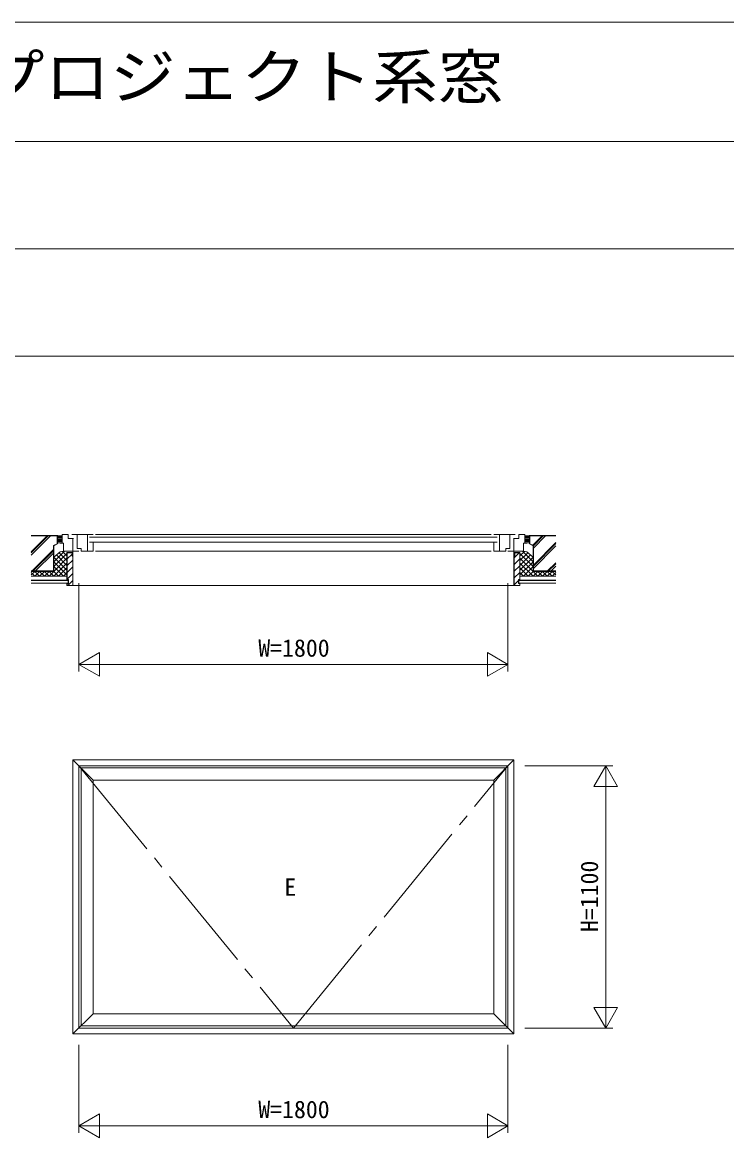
# Model space of a CAD drawing. Units: millimetres, scale not verified. Extents: x -14850 to 12650, y -10500 to 9500.
# Drawn here: x -7568 to -4613, y 4822 to 9500 of the extents above; entities that cross this region are included whole.
import ezdxf
from ezdxf.enums import TextEntityAlignment as Align

# ---------------------------------------------------------------- set-up
doc = ezdxf.new("R2010")
doc.units = ezdxf.units.MM
doc.header["$LTSCALE"] = 50
doc.linetypes.add('CHAIN2', pattern=[12, 9, -1, 1, -1])
doc.layers.add('0-0_0', color=7, linetype='Continuous')
for name, color, linetype, lineweight in [('0-1_YKK_F1', 7, 'Continuous', 9), ('0-2_YKK_Z1', 7, 'Continuous', 9), ('0-3_YKK_B2', 5, 'Continuous', 9), ('0-5_YKK_N1', 2, 'Continuous', 9), ('0-6_YKK_A1', 4, 'Continuous', 9), ('0-7_YKK_B1', 4, 'Continuous', 9)]:
    doc.layers.add(name, color=color, linetype=linetype, lineweight=lineweight)
doc.styles.add('ＭＳ ゴシック', font='')
doc.styles.get('ＭＳ ゴシック').set_extended_font_data('MS Gothic')

msp = doc.modelspace()

# ---------------------------------------------------------------- linework, layer by layer
at = {"layer": '0-1_YKK_F1'}
for p, q in [((-14850, 9500), (12650, 9500)), ((-14850, 9000), (12450, 9000)), ((-14850, 8550), (12450, 8550)), ((-14850, 8100), (12450, 8100))]:
    msp.add_line(p, q, dxfattribs=at)
at = {"layer": '0-2_YKK_Z1'}
for p, q in [((-7420, 7347.5), (-7530.01, 7347.5)), ((-7449.72, 7346), (-7530.01, 7265.71)), ((-7459.62, 7346), (-7530.01, 7275.61)), ((-7463.87, 7346), (-7530.01, 7279.85)), ((-7420, 7347.5), (-7420, 7312.5)), ((-5440, 7347.5), (-5329.99, 7347.5)), ((-5440, 7347.5), (-5440, 7312.5)), ((-5386.35, 7346), (-5425.45, 7306.9)), ((-5372.21, 7346), (-5423.5, 7294.71)), ((-5382.11, 7346), (-5423.5, 7304.61)), ((-7421.5, 7313.42), (-7436.5, 7305.92)), ((-7436.5, 7199), (-7436.5, 7305.92)), ((-7420, 7312.5), (-7435, 7305)), ((-7435, 7305), (-7435, 7197.5)), ((-7420, 7336), (-7420, 7334)), ((-7420, 7321), (-7420, 7319)), ((-7401.5, 7337.5), (-7418.5, 7337.5)), ((-7401.5, 7332.5), (-7418.5, 7332.5)), ((-7401.5, 7322.5), (-7418.5, 7322.5)), ((-7401.5, 7317.5), (-7418.5, 7317.5)), ((-7400, 7336), (-7400, 7334)), ((-7400, 7321), (-7400, 7319)), ((-5460, 7336), (-5460, 7334)), ((-5460, 7321), (-5460, 7319)), ((-5441.5, 7337.5), (-5458.5, 7337.5)), ((-5441.5, 7332.5), (-5458.5, 7332.5)), ((-5441.5, 7322.5), (-5458.5, 7322.5)), ((-5441.5, 7317.5), (-5458.5, 7317.5)), ((-5440, 7336), (-5440, 7334)), ((-5440, 7321), (-5440, 7319)), ((-5440, 7312.5), (-5425, 7305)), ((-5438.5, 7313.42), (-5423.5, 7305.92)), ((-5425, 7305), (-5425, 7197.5)), ((-5328.75, 7318.75), (-5423.5, 7224)), ((-5328.75, 7314.51), (-5423.5, 7219.75)), ((-5423.5, 7199), (-5423.5, 7305.92)), ((-5328.75, 7304.61), (-5423.5, 7209.85)), ((-7436.5, 7288.51), (-7526.01, 7199)), ((-7436.5, 7284.26), (-7521.77, 7199)), ((-7436.5, 7274.36), (-7511.87, 7199)), ((-7392, 7280.5), (-7435, 7237.5)), ((-7435, 7257), (-7409.12, 7278.71)), ((-7380, 7272.5), (-7435, 7217.5)), ((-7380, 7202.5), (-7435, 7257.5)), ((-7380, 7252.5), (-7435, 7197.5)), ((-7380, 7222.5), (-7423.86, 7266.35)), ((-7380, 7242.5), (-7413.86, 7276.35)), ((-7395, 7282.5), (-7409.12, 7278.71)), ((-7380, 7262.5), (-7398.95, 7281.44)), ((-7379, 7275.5), (-7359, 7275.5)), ((-7379, 7275.5), (-7379, 7163.5)), ((-7359, 7269.7), (-7379, 7249.7)), ((-7359, 7261.5), (-7359, 7275.5)), ((-7359, 7261.5), (-7356, 7261.5)), ((-7358, 7276.5), (-7358, 7262.5)), ((-7355, 7262.5), (-7358, 7262.5)), ((-7356, 7138.5), (-7356, 7261.5)), ((-7355, 7262.5), (-7355, 7137.5)), ((-5505, 7262.5), (-5505, 7137.5)), ((-5505, 7262.5), (-5502, 7262.5)), ((-5483.21, 7275.5), (-5504, 7254.7)), ((-5501, 7261.5), (-5504, 7261.5)), ((-5504, 7138.5), (-5504, 7261.5)), ((-5502, 7276.5), (-5502, 7262.5)), ((-5501, 7261.5), (-5501, 7275.5)), ((-5481, 7275.5), (-5501, 7275.5)), ((-5481, 7275.5), (-5481, 7163.5)), ((-5480, 7262.5), (-5461.06, 7281.44)), ((-5480, 7242.5), (-5447.02, 7275.48)), ((-5480, 7272.5), (-5425, 7217.5)), ((-5480, 7222.5), (-5436.15, 7266.35)), ((-5480, 7202.5), (-5425, 7257.5)), ((-5480, 7252.5), (-5425, 7197.5)), ((-5468, 7280.5), (-5425, 7237.5)), ((-5465, 7282.5), (-5450.88, 7278.71)), ((-5425, 7257), (-5450.88, 7278.71)), ((-7380, 7182.5), (-7435, 7237.49)), ((-7380, 7232.5), (-7435, 7177.5)), ((-7395, 7177.5), (-7435, 7217.5)), ((-7380, 7212.5), (-7415, 7177.5)), ((-7356, 7244.42), (-7379, 7221.42)), ((-7356, 7216.13), (-7379, 7193.13)), ((-5481, 7249.42), (-5504, 7226.42)), ((-5481, 7221.13), (-5504, 7198.13)), ((-5480, 7182.5), (-5425, 7237.5)), ((-5480, 7232.5), (-5425, 7177.5)), ((-5480, 7212.5), (-5445, 7177.5)), ((-5465, 7177.5), (-5425, 7217.5)), ((-5328.75, 7233.9), (-5363.65, 7199)), ((-5328.75, 7229.65), (-5359.41, 7199)), ((-5328.75, 7219.75), (-5349.51, 7199)), ((-7436.5, 7199), (-7530.01, 7199)), ((-7530.01, 7197.5), (-7435, 7197.5)), ((-7530.01, 7197.5), (-7435, 7197.5)), ((-7515, 7197.5), (-7530.01, 7182.49)), ((-7515, 7177.5), (-7530.01, 7192.51)), ((-7380, 7177.5), (-7530.01, 7177.5)), ((-7495, 7177.5), (-7515, 7197.5)), ((-7495, 7197.5), (-7515, 7177.5)), ((-7475, 7177.5), (-7495, 7197.5)), ((-7475, 7197.5), (-7495, 7177.5)), ((-7455, 7177.5), (-7475, 7197.5)), ((-7455, 7197.5), (-7475, 7177.5)), ((-7435, 7197.5), (-7455, 7177.5)), ((-7435, 7177.5), (-7455, 7197.5)), ((-7415, 7177.5), (-7435, 7197.5)), ((-7380, 7192.5), (-7395, 7177.5)), ((-7375, 7162.5), (-7380, 7162.5)), ((-7356, 7187.85), (-7379, 7164.85)), ((-7374, 7163.5), (-7379, 7163.5)), ((-7356, 7159.56), (-7377.07, 7138.5)), ((-7375, 7147.5), (-7375, 7162.5)), ((-7374, 7146.5), (-7374, 7163.5)), ((-5481, 7192.85), (-5504, 7169.85)), ((-5486, 7159.56), (-5504, 7141.56)), ((-5486, 7146.5), (-5486, 7163.5)), ((-5486, 7163.5), (-5481, 7163.5)), ((-5485, 7147.5), (-5485, 7162.5)), ((-5485, 7162.5), (-5480, 7162.5)), ((-5480, 7192.5), (-5465, 7177.5)), ((-5480, 7177.5), (-5329.99, 7177.5)), ((-5445, 7177.5), (-5425, 7197.5)), ((-5329.99, 7197.5), (-5425, 7197.5)), ((-5329.99, 7197.5), (-5425, 7197.5)), ((-5425, 7197.5), (-5405, 7177.5)), ((-5425, 7177.5), (-5405, 7197.5)), ((-5423.5, 7199), (-5329.99, 7199)), ((-5405, 7177.5), (-5385, 7197.5)), ((-5405, 7197.5), (-5385, 7177.5)), ((-5385, 7177.5), (-5365, 7197.5)), ((-5385, 7197.5), (-5365, 7177.5)), ((-5365, 7177.5), (-5345, 7197.5)), ((-5365, 7197.5), (-5345, 7177.5)), ((-5345, 7197.5), (-5329.99, 7182.49)), ((-5345, 7177.5), (-5329.99, 7192.51)), ((-7375, 7147.5), (-7380, 7147.5)), ((-7380, 7147.5), (-7380, 7137.5)), ((-7355, 7137.5), (-7380, 7137.5)), ((-7379, 7146.5), (-7379, 7138.5)), ((-7374, 7146.5), (-7379, 7146.5)), ((-7379, 7138.5), (-7356, 7138.5)), ((-7355, 7137.5), (-5505, 7137.5)), ((-5505, 7137.5), (-5480, 7137.5)), ((-5481, 7138.5), (-5504, 7138.5)), ((-5486, 7146.5), (-5481, 7146.5)), ((-5485, 7147.5), (-5480, 7147.5)), ((-5481, 7146.5), (-5481, 7138.5)), ((-5480, 7147.5), (-5480, 7137.5))]:
    msp.add_line(p, q, dxfattribs=at)
for points in [[(-7530.01, 7346), (-7421.5, 7346), (-7421.5, 7313.42)], [(-5329.99, 7346), (-5438.5, 7346), (-5438.5, 7313.42)], [(-7358, 7276.5), (-7380, 7276.5), (-7380, 7162.5)], [(-5502, 7276.5), (-5480, 7276.5), (-5480, 7162.5)], [(-7530.01, 7160), (-7375, 7160), (-7375, 7147.5), (-7530.01, 7147.5)], [(-7530.01, 7159.5), (-7375.5, 7159.5), (-7375.5, 7148), (-7530.01, 7148)], [(-5328.75, 7160), (-5485, 7160), (-5485, 7147.5), (-5328.75, 7147.5)], [(-5328.75, 7159.5), (-5484.5, 7159.5), (-5484.5, 7148), (-5328.75, 7148)]]:
    msp.add_lwpolyline(points, dxfattribs=at)
for centre, start, end in [((-7418.5, 7336), 90, 180), ((-7418.5, 7334), 180, 270), ((-7418.5, 7321), 90, 180), ((-7418.5, 7319), 180, 270), ((-7401.5, 7336), 0, 90), ((-7401.5, 7334), 270, 0), ((-7401.5, 7321), 0, 90), ((-7401.5, 7319), 270, 0), ((-5458.5, 7336), 90, 180), ((-5458.5, 7334), 180, 270), ((-5458.5, 7321), 90, 180), ((-5458.5, 7319), 180, 270), ((-5441.5, 7336), 0, 90), ((-5441.5, 7334), 270, 0), ((-5441.5, 7321), 0, 90), ((-5441.5, 7319), 270, 0)]:
    msp.add_arc(centre, 1.5, start, end, dxfattribs=at)
at = {"layer": '0-3_YKK_B2'}
for p, q in [((-7420, 7347.5), (-7419, 7346.5)), ((-7419.15, 7346.64), (-7420, 7345.78)), ((-7413.63, 7346.5), (-7420, 7340.12)), ((-7407.97, 7346.5), (-7416.97, 7337.5)), ((-7402.32, 7346.5), (-7411.32, 7337.5)), ((-5460, 7347.5), (-5459, 7346.5)), ((-5459.14, 7346.64), (-5460, 7345.78)), ((-5453.63, 7346.5), (-5460, 7340.12)), ((-5447.97, 7346.5), (-5456.97, 7337.5)), ((-5442.32, 7346.5), (-5451.32, 7337.5)), ((-7400, 7337.5), (-7420, 7337.5)), ((-7400, 7332.5), (-7420, 7332.5)), ((-7412.63, 7332.5), (-7420, 7325.12)), ((-7418.29, 7332.5), (-7420, 7330.78)), ((-7400, 7322.5), (-7420, 7322.5)), ((-7406.97, 7332.5), (-7416.97, 7322.5)), ((-7401.32, 7332.5), (-7411.32, 7322.5)), ((-7400, 7343.15), (-7405.66, 7337.5)), ((-7400, 7328.15), (-7405.66, 7322.5)), ((-5440, 7337.5), (-5460, 7337.5)), ((-5440, 7332.5), (-5460, 7332.5)), ((-5452.63, 7332.5), (-5460, 7325.12)), ((-5458.29, 7332.5), (-5460, 7330.78)), ((-5440, 7322.5), (-5460, 7322.5)), ((-5446.97, 7332.5), (-5456.97, 7322.5)), ((-5441.32, 7332.5), (-5451.32, 7322.5)), ((-5440, 7343.15), (-5445.66, 7337.5)), ((-5440, 7328.15), (-5445.66, 7322.5)), ((-7355, 7282.5), (-7395, 7282.5)), ((-7358, 7262.5), (-7355, 7262.5)), ((-7355, 7262.5), (-7355, 7282.5)), ((-5505, 7282.5), (-5465, 7282.5)), ((-5505, 7262.5), (-5505, 7282.5)), ((-5502, 7262.5), (-5505, 7262.5))]:
    msp.add_line(p, q, dxfattribs=at)
for points in [[(-7400, 7347.5), (-7401, 7346.5), (-7419, 7346.5)], [(-5440, 7347.5), (-5441, 7346.5), (-5459, 7346.5)]]:
    msp.add_lwpolyline(points, dxfattribs=at)
at = {"layer": '0-5_YKK_N1'}
for p, q in [((-7330, 7147.5), (-7330, 6777.5)), ((-5530, 7147.5), (-5530, 6777.5)), ((-7243.4, 6857.5), (-7330, 6807.5)), ((-7243.4, 6757.5), (-7243.4, 6857.5)), ((-7330, 6807.5), (-7230, 6807.5)), ((-7330, 6807.5), (-7243.4, 6757.5)), ((-7329, 6807.5), (-5531, 6807.5)), ((-5460, 6382.5), (-5090, 6382.5)), ((-5120, 6382.5), (-5120, 6282.5)), ((-5120, 5283.5), (-5120, 6381.5)), ((-5170, 6295.9), (-5070, 6295.9)), ((-5120, 5282.5), (-5120, 5382.5)), ((-5170, 5369.1), (-5120, 5282.5)), ((-5070, 5369.1), (-5170, 5369.1)), ((-5120, 5282.5), (-5070, 5369.1)), ((-5460, 5282.5), (-5090, 5282.5)), ((-7330, 5212.5), (-7330, 4842.5)), ((-5530, 5212.5), (-5530, 4842.5)), ((-7243.4, 4922.5), (-7330, 4872.5)), ((-7243.4, 4822.5), (-7243.4, 4922.5)), ((-7330, 4872.5), (-7230, 4872.5)), ((-7330, 4872.5), (-7243.4, 4822.5)), ((-7329, 4872.5), (-5531, 4872.5))]:
    msp.add_line(p, q, dxfattribs=at)
for points in [[(-5530, 6807.5), (-5616.61, 6857.5), (-5616.61, 6757.5)], [(-5616.61, 6757.5), (-5530, 6807.5), (-5630, 6807.5)], [(-5070, 6295.9), (-5120, 6382.5), (-5170, 6295.9)], [(-5530, 4872.5), (-5616.61, 4922.5), (-5616.61, 4822.5)], [(-5616.61, 4822.5), (-5530, 4872.5), (-5630, 4872.5)]]:
    msp.add_lwpolyline(points, dxfattribs=at)
at = {"layer": '0-6_YKK_A1'}
for p, q in [((-7270.01, 6322.5), (-7355, 6407.5)), ((-7355, 6407.5), (-5505, 6407.5)), ((-7355, 6407.5), (-7355, 5257.5)), ((-7330, 6382.5), (-5530, 6382.5)), ((-7330, 6382.5), (-7330, 5282.5)), ((-7321, 6373.5), (-5539, 6373.5)), ((-7321, 6373.5), (-7321, 5291.5)), ((-5590, 6322.5), (-5505, 6407.5)), ((-5539, 6373.5), (-5539, 5291.5)), ((-5530, 6382.5), (-5530, 5282.5)), ((-5505, 6407.5), (-5505, 5257.5)), ((-7270.01, 6322.5), (-5590, 6322.5)), ((-7270.01, 6322.5), (-7270.01, 5342.5)), ((-5590, 6322.5), (-5590, 5342.5)), ((-7270.01, 5342.5), (-7355, 5257.5)), ((-5590, 5342.5), (-7270.01, 5342.5)), ((-5590, 5342.5), (-5505, 5257.5)), ((-5539, 5291.5), (-7321, 5291.5)), ((-5505, 5257.5), (-7355, 5257.5)), ((-5530, 5282.5), (-7330, 5282.5))]:
    msp.add_line(p, q, dxfattribs=at)
at = {"layer": '0-6_YKK_A1', "linetype": 'CHAIN2'}
for p, q in [((-7330, 6382.5), (-6430, 5282.5)), ((-6430, 5282.5), (-5530, 6382.5))]:
    msp.add_line(p, q, dxfattribs=at)
at = {"layer": '0-7_YKK_B1'}
for p, q in [((-7400, 7352.5), (-7375, 7352.5)), ((-7400, 7315.2), (-7400, 7352.5)), ((-7375, 7352.5), (-7375, 7335)), ((-7360, 7352.5), (-7270, 7352.5)), ((-7338, 7294), (-7338, 7352.5)), ((-7294, 7282.5), (-7294, 7352.5)), ((-7260, 7352.5), (-5600, 7352.5)), ((-5500, 7352.5), (-5590, 7352.5)), ((-5566, 7282.5), (-5566, 7352.5)), ((-5522, 7294), (-5522, 7352.5)), ((-5485, 7352.5), (-5485, 7335)), ((-5460, 7352.5), (-5485, 7352.5)), ((-5460, 7315.2), (-5460, 7352.5)), ((-7409, 7315.2), (-7395, 7315.2)), ((-7395, 7315.2), (-7395, 7282.5)), ((-7353, 7335), (-7375, 7335)), ((-7355, 7335), (-7355, 7282.5)), ((-7285, 7341.5), (-5575, 7341.5)), ((-7285, 7319.5), (-5575, 7319.5)), ((-7270, 7282.5), (-7270, 7316.5)), ((-5590, 7282.5), (-5590, 7316.5)), ((-5507, 7335), (-5485, 7335)), ((-5505, 7335), (-5505, 7282.5)), ((-5465, 7315.2), (-5465, 7282.5)), ((-5451, 7315.2), (-5465, 7315.2)), ((-7395, 7282.5), (-7330, 7282.5)), ((-7321, 7294), (-7338, 7294)), ((-7321, 7282.5), (-7321, 7294)), ((-7270, 7282.5), (-7321, 7282.5)), ((-7260, 7282.5), (-5600, 7282.5)), ((-5590, 7282.5), (-5539, 7282.5)), ((-5539, 7294), (-5522, 7294)), ((-5539, 7282.5), (-5539, 7294)), ((-5465, 7282.5), (-5530, 7282.5))]:
    msp.add_line(p, q, dxfattribs=at)

# ---------------------------------------------------------------- texts
at = {"layer": '0-0_0', "color": 3, "style": 'ＭＳ ゴシック', "width": 1.1}
msp.add_text('ＥＸＭ３７ＰＦ０１\u3000ＥＸＩＭＡ３７\u3000つらいち枠\u3000プロジェクト系窓', height=183.3, dxfattribs=at).set_placement((-14350, 9125), align=Align.BOTTOM_LEFT)
at = {"layer": '0-5_YKK_N1', "color": 4, "style": 'ＭＳ ゴシック'}
for p in [(-6577.43, 6817.5), (-6577.43, 4882.5)]:
    msp.add_text('W=1800', height=73.31, dxfattribs=at).set_placement(p, align=Align.BOTTOM_LEFT)
msp.add_text('H=1100', height=73.31, rotation=90, dxfattribs=at).set_placement((-5130, 5685.07), align=Align.BOTTOM_LEFT)
at = {"layer": '0-6_YKK_A1', "style": 'ＭＳ ゴシック'}
msp.add_text('E', height=73.31, dxfattribs=at).set_placement((-6468.35, 5815.08), align=Align.BOTTOM_LEFT)

doc.saveas('drawing.dxf')
